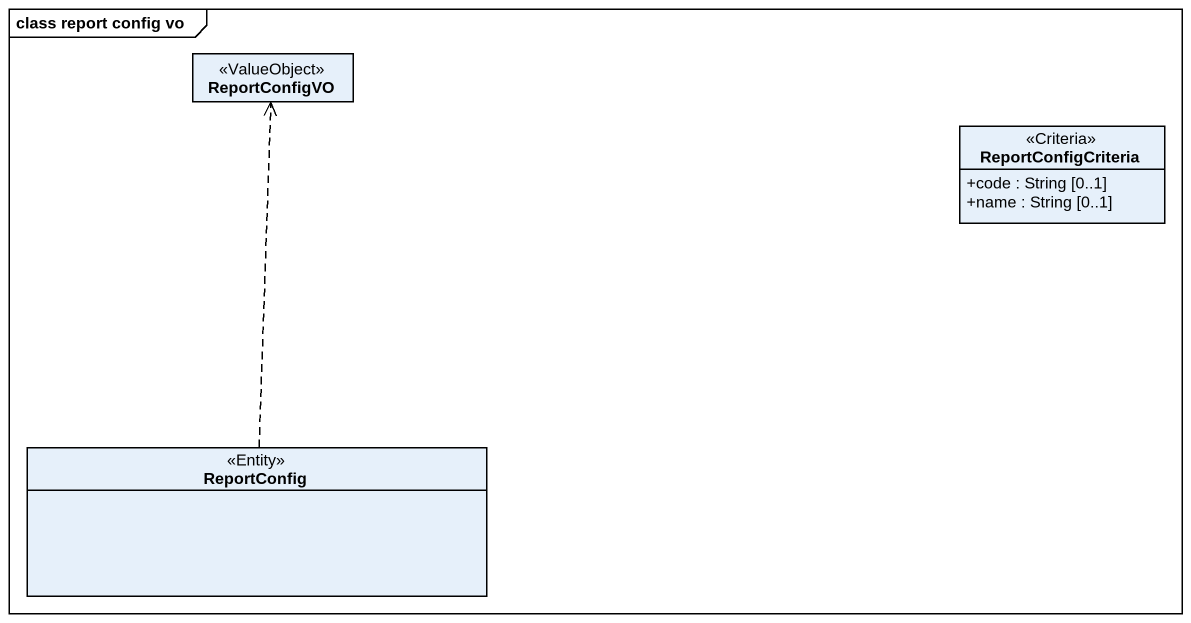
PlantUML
@startuml
mainframe class report config vo
hide circle
hide empty members
skinparam classAttributeIconSize 0
class ReportConfigVO <<ValueObject>>
class ReportConfigCriteria <<Criteria>> {
  +code : String [0..1]
  +name : String [0..1]
}
class ReportConfig <<Entity>>
ReportConfig .up.> ReportConfigVO
@enduml
